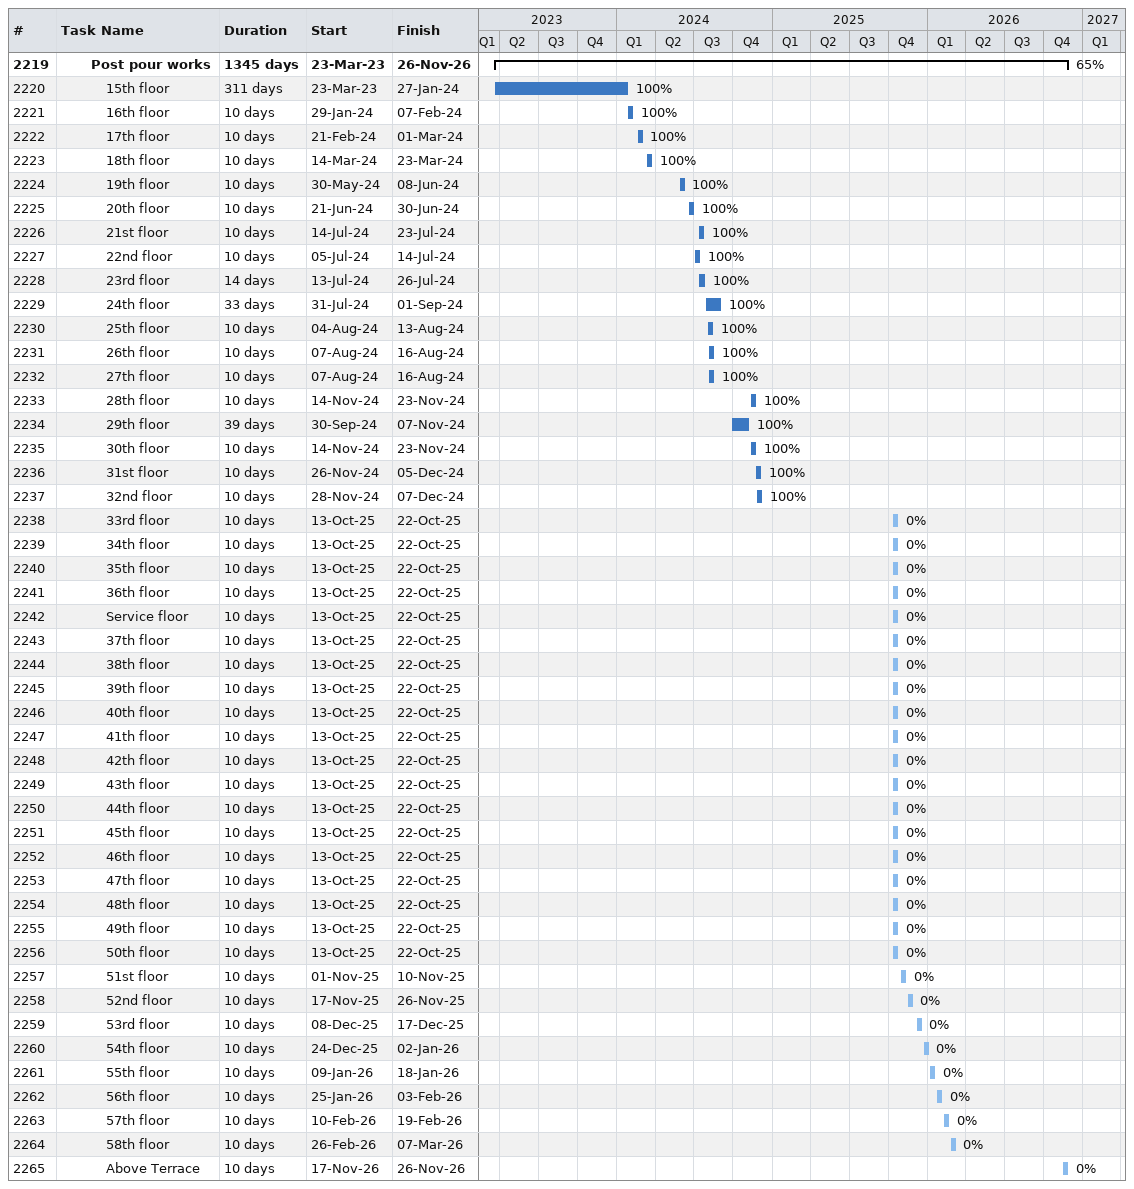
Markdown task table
| ID | Level | Task | Duration | Start | Finish | % complete |
|---|---|---|---|---|---|---|
| 2219 | 3 | **Post pour works** | 1345d | 2023-03-23 | 2026-11-26 | 65 |
| 2220 | 4 | 15th floor | 311d | 2023-03-23 | 2024-01-27 | 100 |
| 2221 | 4 | 16th floor | 10d | 2024-01-29 | 2024-02-07 | 100 |
| 2222 | 4 | 17th floor | 10d | 2024-02-21 | 2024-03-01 | 100 |
| 2223 | 4 | 18th floor | 10d | 2024-03-14 | 2024-03-23 | 100 |
| 2224 | 4 | 19th floor | 10d | 2024-05-30 | 2024-06-08 | 100 |
| 2225 | 4 | 20th floor | 10d | 2024-06-21 | 2024-06-30 | 100 |
| 2226 | 4 | 21st floor | 10d | 2024-07-14 | 2024-07-23 | 100 |
| 2227 | 4 | 22nd floor | 10d | 2024-07-05 | 2024-07-14 | 100 |
| 2228 | 4 | 23rd floor | 14d | 2024-07-13 | 2024-07-26 | 100 |
| 2229 | 4 | 24th floor | 33d | 2024-07-31 | 2024-09-01 | 100 |
| 2230 | 4 | 25th floor | 10d | 2024-08-04 | 2024-08-13 | 100 |
| 2231 | 4 | 26th floor | 10d | 2024-08-07 | 2024-08-16 | 100 |
| 2232 | 4 | 27th floor | 10d | 2024-08-07 | 2024-08-16 | 100 |
| 2233 | 4 | 28th floor | 10d | 2024-11-14 | 2024-11-23 | 100 |
| 2234 | 4 | 29th floor | 39d | 2024-09-30 | 2024-11-07 | 100 |
| 2235 | 4 | 30th floor | 10d | 2024-11-14 | 2024-11-23 | 100 |
| 2236 | 4 | 31st floor | 10d | 2024-11-26 | 2024-12-05 | 100 |
| 2237 | 4 | 32nd floor | 10d | 2024-11-28 | 2024-12-07 | 100 |
| 2238 | 4 | 33rd floor | 10d | 2025-10-13 | 2025-10-22 | 0 |
| 2239 | 4 | 34th floor | 10d | 2025-10-13 | 2025-10-22 | 0 |
| 2240 | 4 | 35th floor | 10d | 2025-10-13 | 2025-10-22 | 0 |
| 2241 | 4 | 36th floor | 10d | 2025-10-13 | 2025-10-22 | 0 |
| 2242 | 4 | Service floor | 10d | 2025-10-13 | 2025-10-22 | 0 |
| 2243 | 4 | 37th floor | 10d | 2025-10-13 | 2025-10-22 | 0 |
| 2244 | 4 | 38th floor | 10d | 2025-10-13 | 2025-10-22 | 0 |
| 2245 | 4 | 39th floor | 10d | 2025-10-13 | 2025-10-22 | 0 |
| 2246 | 4 | 40th floor | 10d | 2025-10-13 | 2025-10-22 | 0 |
| 2247 | 4 | 41th floor | 10d | 2025-10-13 | 2025-10-22 | 0 |
| 2248 | 4 | 42th floor | 10d | 2025-10-13 | 2025-10-22 | 0 |
| 2249 | 4 | 43th floor | 10d | 2025-10-13 | 2025-10-22 | 0 |
| 2250 | 4 | 44th floor | 10d | 2025-10-13 | 2025-10-22 | 0 |
| 2251 | 4 | 45th floor | 10d | 2025-10-13 | 2025-10-22 | 0 |
| 2252 | 4 | 46th floor | 10d | 2025-10-13 | 2025-10-22 | 0 |
| 2253 | 4 | 47th floor | 10d | 2025-10-13 | 2025-10-22 | 0 |
| 2254 | 4 | 48th floor | 10d | 2025-10-13 | 2025-10-22 | 0 |
| 2255 | 4 | 49th floor | 10d | 2025-10-13 | 2025-10-22 | 0 |
| 2256 | 4 | 50th floor | 10d | 2025-10-13 | 2025-10-22 | 0 |
| 2257 | 4 | 51st floor | 10d | 2025-11-01 | 2025-11-10 | 0 |
| 2258 | 4 | 52nd floor | 10d | 2025-11-17 | 2025-11-26 | 0 |
| 2259 | 4 | 53rd floor | 10d | 2025-12-08 | 2025-12-17 | 0 |
| 2260 | 4 | 54th floor | 10d | 2025-12-24 | 2026-01-02 | 0 |
| 2261 | 4 | 55th floor | 10d | 2026-01-09 | 2026-01-18 | 0 |
| 2262 | 4 | 56th floor | 10d | 2026-01-25 | 2026-02-03 | 0 |
| 2263 | 4 | 57th floor | 10d | 2026-02-10 | 2026-02-19 | 0 |
| 2264 | 4 | 58th floor | 10d | 2026-02-26 | 2026-03-07 | 0 |
| 2265 | 4 | Above Terrace | 10d | 2026-11-17 | 2026-11-26 | 0 |
